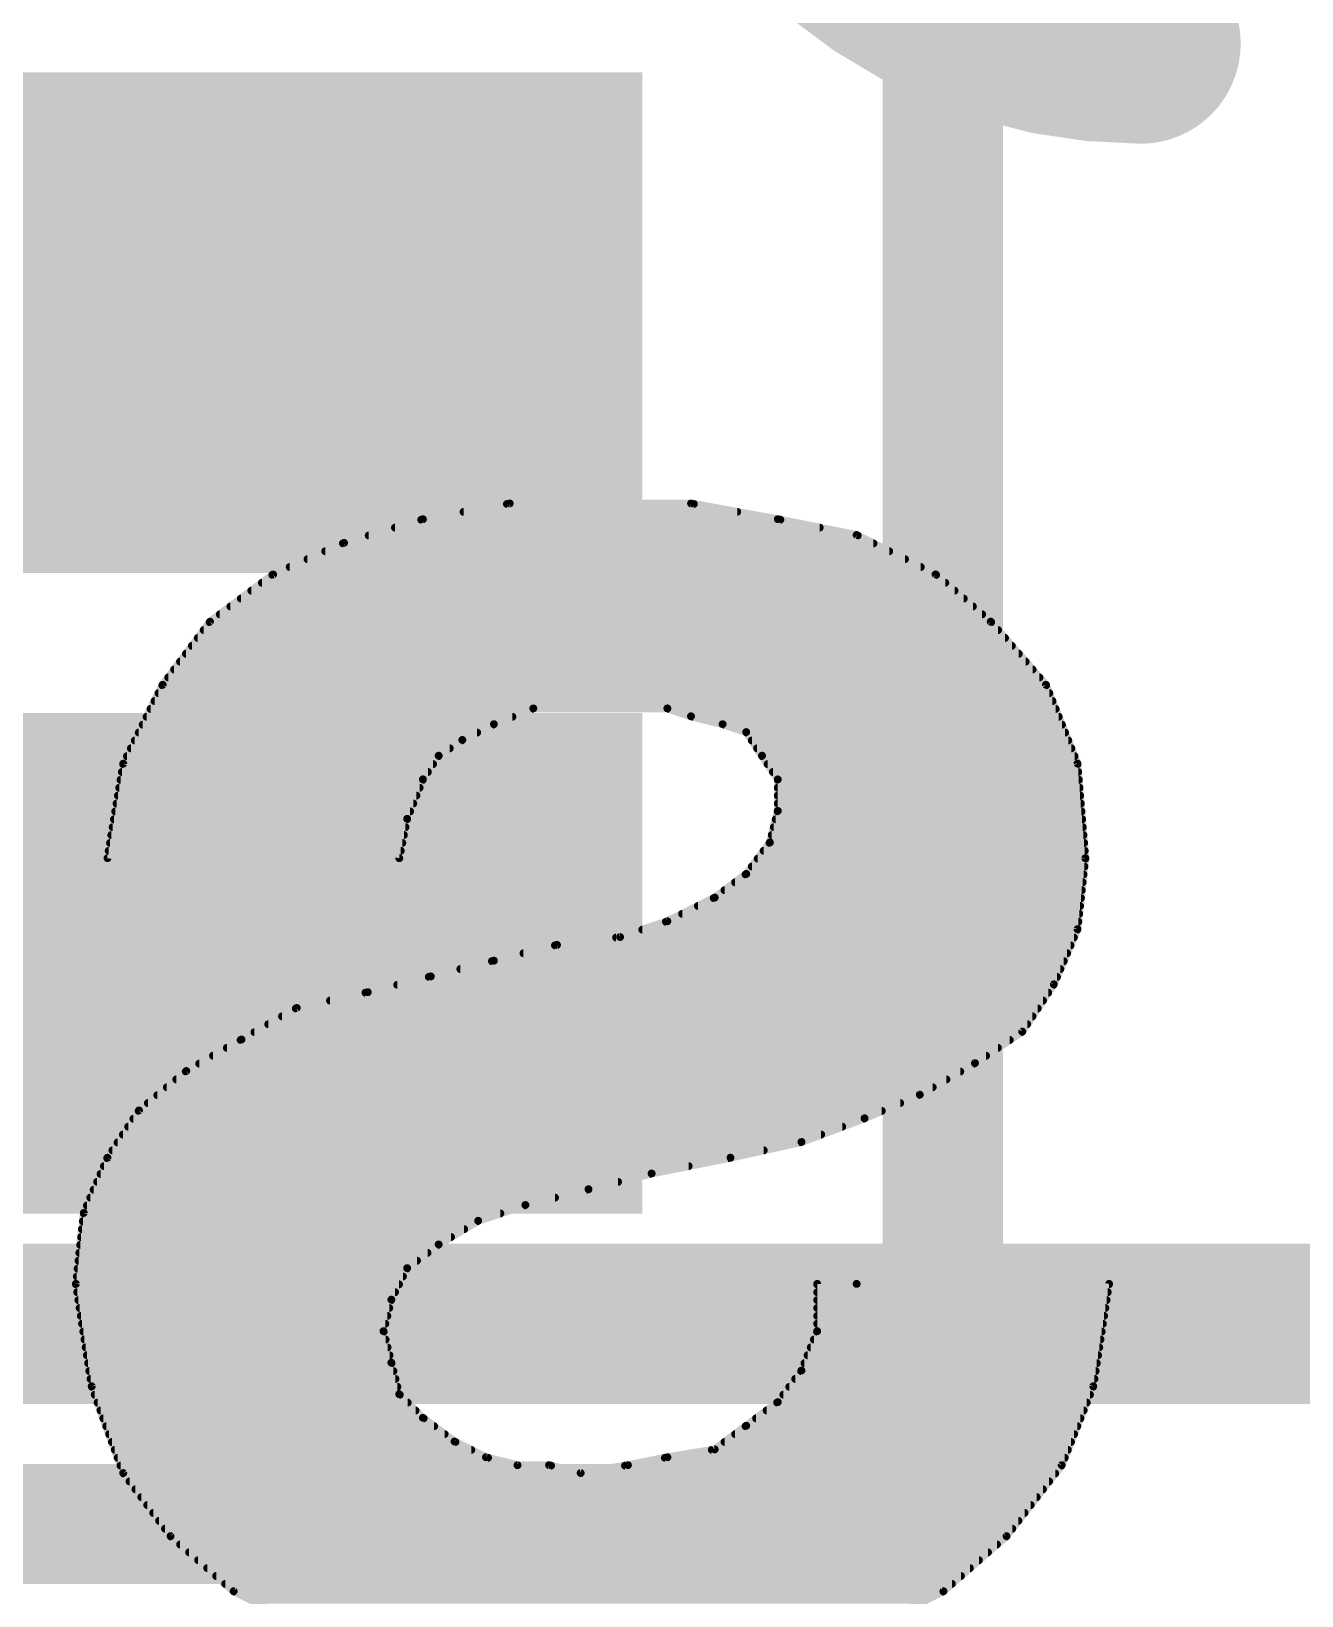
# Model space of a CAD drawing. Extents: x -0.1 to 23, y -0.1 to 23.
# Drawn here: x 17.482 to 19.092, y 9.815 to 11.8 of the extents above; entities that cross this region are included whole.
import ezdxf

# ---------------------------------------------------------------- set-up
doc = ezdxf.new("R2010")
doc.units = 0
for name, color, linetype in [('1', 12, 'CONTINUOUS'), ('16', 132, 'CONTINUOUS'), ('21', 253, 'CONTINUOUS'), ('22', 40, 'CONTINUOUS')]:
    doc.layers.add(name, color=color, linetype=linetype)

# ---------------------------------------------------------------- blocks, each defined once
blk = doc.blocks.new('RECT')
blk.add_solid([(-0.5, -0.5), (0.5, -0.5), (-0.5, 0.5), (0.5, 0.5)])

msp = doc.modelspace()

# ---------------------------------------------------------------- linework, layer by layer
at = {"layer": '1', "const_width": 0.2032}
msp.add_lwpolyline([(16.486, 11.43), (17.6212, 11.43)], dxfattribs=at)
at = {"layer": '1', "const_width": 0.1016}
msp.add_lwpolyline([(17.6212, 11.3792, 1), (17.6212, 11.4808)], format="xyb", dxfattribs=at)
at = {"layer": '16', "const_width": 0.2032}
msp.add_lwpolyline([(20.0819, 10.16), (17.018, 10.16)], dxfattribs=at)
at = {"layer": '21', "const_width": 0.1524}
for points in [[(18.6373, 12.7), (18.6373, 10.16)], [(18.3833, 9.906), (16.8592, 9.906)]]:
    msp.add_lwpolyline(points, dxfattribs=at)
at = {"layer": '21'}
for points, const_width in [([(18.3833, 9.906, 0.4142), (18.6373, 10.16)], 0.1524), ([(18.6754, 10.16, 1), (18.5992, 10.16)], 0.0762), ([(18.5992, 10.16, 1), (18.6754, 10.16)], 0.0762), ([(18.3833, 9.9441, 1), (18.3833, 9.8679)], 0.0762), ([(18.3833, 9.8679, 1), (18.3833, 9.9441)], 0.0762)]:
    msp.add_lwpolyline(points, format="xyb", dxfattribs=dict(at, const_width=const_width))
at = {"layer": '22'}
for points, const_width in [([(18.8881, 12.927, 1), (18.8881, 11.784)], 0.254), ([(18.8881, 11.7205, 1), (18.8881, 11.8475)], 0.127), ([(18.0297, 11.1925, 1), (18.0297, 11.1875)], 0.005), ([(18.0847, 11.2025, 1), (18.0847, 11.1975)], 0.005), ([(18.0881, 11.2031, 1), (18.0881, 11.1981)], 0.005), ([(18.0886, 11.1982, 1), (18.0877, 11.2031)], 0.005), ([(18.3186, 11.2031, 1), (18.3177, 11.1982)], 0.005), ([(18.3181, 11.1981, 1), (18.3181, 11.2031)], 0.005), ([(18.3216, 11.1975, 1), (18.3216, 11.2025)], 0.005), ([(18.3766, 11.1875, 1), (18.3766, 11.1925)], 0.005), ([(17.9427, 11.1725, 1), (17.9427, 11.1675)], 0.005), ([(17.976, 11.1825, 1), (17.976, 11.1775)], 0.005), ([(17.9777, 11.1831, 1), (17.9786, 11.1782)], 0.005), ([(17.9788, 11.1782, 1), (17.9774, 11.183)], 0.005), ([(18.4286, 11.1831, 1), (18.4276, 11.1782)], 0.005), ([(18.4277, 11.1782, 1), (18.4286, 11.1831)], 0.005), ([(18.4313, 11.1775, 1), (18.4313, 11.1825)], 0.005), ([(18.4812, 11.1675, 1), (18.4812, 11.1725)], 0.005), ([(17.8767, 11.1525, 1), (17.8767, 11.1475)], 0.005), ([(17.8774, 11.153, 1), (17.8788, 11.1482)], 0.005), ([(17.8791, 11.1483, 1), (17.8771, 11.1529)], 0.005), ([(17.9094, 11.1625, 1), (17.9094, 11.1575)], 0.005), ([(18.5292, 11.1629, 1), (18.527, 11.1584)], 0.005), ([(18.5276, 11.1582, 1), (18.5286, 11.1631)], 0.005), ([(18.5294, 11.1575, 1), (18.5294, 11.1625)], 0.005), ([(18.5494, 11.1475, 1), (18.5494, 11.1525)], 0.005), ([(17.8317, 11.1325, 1), (17.8317, 11.1275)], 0.005), ([(17.8542, 11.1425, 1), (17.8542, 11.1375)], 0.005), ([(18.5694, 11.1375, 1), (18.5694, 11.1425)], 0.005), ([(18.5894, 11.1275, 1), (18.5894, 11.1325)], 0.005), ([(17.7873, 11.1125, 1), (17.7873, 11.1075)], 0.005), ([(17.7871, 11.1129, 1), (17.7891, 11.1083)], 0.005), ([(17.7896, 11.1086, 1), (17.7866, 11.1126)], 0.005), ([(17.8092, 11.1225, 1), (17.8092, 11.1175)], 0.005), ([(18.6094, 11.1175, 1), (18.6094, 11.1225)], 0.005), ([(18.6298, 11.1125, 1), (18.6265, 11.1087)], 0.005), ([(18.627, 11.1084, 1), (18.6292, 11.1129)], 0.005), ([(18.6289, 11.1075, 1), (18.6289, 11.1125)], 0.005), ([(17.7606, 11.0925, 1), (17.7606, 11.0875)], 0.005), ([(17.774, 11.1025, 1), (17.774, 11.0975)], 0.005), ([(18.6405, 11.0975, 1), (18.6405, 11.1025)], 0.005), ([(18.6522, 11.0875, 1), (18.6522, 11.0925)], 0.005), ([(17.734, 11.0725, 1), (17.734, 11.0675)], 0.005), ([(17.7473, 11.0825, 1), (17.7473, 11.0775)], 0.005), ([(18.6639, 11.0775, 1), (18.6639, 11.0825)], 0.005), ([(18.6755, 11.0675, 1), (18.6755, 11.0725)], 0.005), ([(17.7077, 11.0525, 1), (17.7077, 11.0475)], 0.005), ([(17.7066, 11.0526, 1), (17.7096, 11.0486)], 0.005), ([(17.7101, 11.0491, 1), (17.7061, 11.0521)], 0.005), ([(17.7206, 11.0625, 1), (17.7206, 11.0575)], 0.005), ([(18.6872, 11.0575, 1), (18.6872, 11.0625)], 0.005), ([(18.7, 11.0523, 1), (18.6962, 11.049)], 0.005), ([(18.6965, 11.0487, 1), (18.6998, 11.0525)], 0.005), ([(18.6987, 11.0475, 1), (18.6987, 11.0525)], 0.005), ([(17.6927, 11.0325, 1), (17.6927, 11.0275)], 0.005), ([(17.7002, 11.0425, 1), (17.7002, 11.0375)], 0.005), ([(18.7074, 11.0375, 1), (18.7074, 11.0425)], 0.005), ([(18.7162, 11.0275, 1), (18.7162, 11.0325)], 0.005), ([(17.6777, 11.0125, 1), (17.6777, 11.0075)], 0.005), ([(17.6852, 11.0225, 1), (17.6852, 11.0175)], 0.005), ([(18.7249, 11.0175, 1), (18.7249, 11.0225)], 0.005), ([(18.7337, 11.0075, 1), (18.7337, 11.0125)], 0.005), ([(17.6627, 10.9925, 1), (17.6627, 10.9875)], 0.005), ([(17.6702, 11.0025, 1), (17.6702, 10.9975)], 0.005), ([(18.7424, 10.9975, 1), (18.7424, 11.0025)], 0.005), ([(18.7512, 10.9875, 1), (18.7512, 10.9925)], 0.005), ([(17.6504, 10.9695, 1), (17.6459, 10.9717)], 0.005), ([(17.6552, 10.9825, 1), (17.6552, 10.9775)], 0.005), ([(18.7599, 10.9775, 1), (18.7599, 10.9825)], 0.005), ([(18.7704, 10.9716, 1), (18.7658, 10.9697)], 0.005), ([(17.6428, 10.9625, 1), (17.6428, 10.9575)], 0.005), ([(17.6478, 10.9725, 1), (17.6478, 10.9675)], 0.005), ([(17.6461, 10.9721, 1), (17.6501, 10.9691)], 0.005), ([(18.7662, 10.969, 1), (18.77, 10.9723)], 0.005), ([(18.7684, 10.9675, 1), (18.7684, 10.9725)], 0.005), ([(18.7724, 10.9575, 1), (18.7724, 10.9625)], 0.005), ([(17.6328, 10.9425, 1), (17.6328, 10.9375)], 0.005), ([(17.6378, 10.9525, 1), (17.6378, 10.9475)], 0.005), ([(18.1181, 10.9431, 1), (18.1181, 10.9381)], 0.005), ([(18.1166, 10.9375, 1), (18.1166, 10.9425)], 0.005), ([(18.1191, 10.9383, 1), (18.1172, 10.9429)], 0.005), ([(18.2889, 10.943, 1), (18.2873, 10.9383)], 0.005), ([(18.29, 10.9425, 1), (18.29, 10.9375)], 0.005), ([(18.2881, 10.9381, 1), (18.2881, 10.9431)], 0.005), ([(18.3187, 10.9331, 1), (18.3175, 10.9282)], 0.005), ([(18.3173, 10.9283, 1), (18.3189, 10.933)], 0.005), ([(18.7764, 10.9475, 1), (18.7764, 10.9525)], 0.005), ([(18.7804, 10.9375, 1), (18.7804, 10.9425)], 0.005), ([(17.6228, 10.9225, 1), (17.6228, 10.9175)], 0.005), ([(17.6278, 10.9325, 1), (17.6278, 10.9275)], 0.005), ([(18.0672, 10.9229, 1), (18.0691, 10.9183)], 0.005), ([(18.0669, 10.9175, 1), (18.0669, 10.9225)], 0.005), ([(18.0692, 10.9184, 1), (18.067, 10.9229)], 0.005), ([(18.0916, 10.9275, 1), (18.0916, 10.9325)], 0.005), ([(18.3206, 10.9325, 1), (18.3206, 10.9275)], 0.005), ([(18.3589, 10.923, 1), (18.3573, 10.9183)], 0.005), ([(18.3575, 10.9182, 1), (18.3587, 10.9231)], 0.005), ([(18.36, 10.9225, 1), (18.36, 10.9175)], 0.005), ([(18.3902, 10.912, 1), (18.386, 10.9092)], 0.005), ([(18.7844, 10.9275, 1), (18.7844, 10.9325)], 0.005), ([(18.7884, 10.9175, 1), (18.7884, 10.9225)], 0.005), ([(17.6128, 10.9025, 1), (17.6128, 10.8975)], 0.005), ([(17.6178, 10.9125, 1), (17.6178, 10.9075)], 0.005), ([(18.027, 10.9029, 1), (18.0292, 10.8984)], 0.005), ([(18.0295, 10.8985, 1), (18.0267, 10.9027)], 0.005), ([(18.0272, 10.8975, 1), (18.0272, 10.9025)], 0.005), ([(18.0469, 10.9075, 1), (18.0469, 10.9125)], 0.005), ([(18.3885, 10.9125, 1), (18.3885, 10.9075)], 0.005), ([(18.3873, 10.9083, 1), (18.3889, 10.913)], 0.005), ([(18.3952, 10.9025, 1), (18.3952, 10.8975)], 0.005), ([(18.7924, 10.9075, 1), (18.7924, 10.9125)], 0.005), ([(18.7964, 10.8975, 1), (18.7964, 10.9025)], 0.005), ([(17.6028, 10.8825, 1), (17.6028, 10.8775)], 0.005), ([(17.6078, 10.8925, 1), (17.6078, 10.8875)], 0.005), ([(17.9967, 10.8827, 1), (17.9995, 10.8785)], 0.005), ([(18.0002, 10.8792, 1), (17.996, 10.882)], 0.005), ([(17.9977, 10.8775, 1), (17.9977, 10.8825)], 0.005), ([(18.0122, 10.8875, 1), (18.0122, 10.8925)], 0.005), ([(18.4019, 10.8925, 1), (18.4019, 10.8875)], 0.005), ([(18.4102, 10.882, 1), (18.406, 10.8792)], 0.005), ([(18.4085, 10.8825, 1), (18.4085, 10.8775)], 0.005), ([(18.406, 10.8792, 1), (18.4102, 10.882)], 0.005), ([(18.8004, 10.8875, 1), (18.8004, 10.8925)], 0.005), ([(18.8044, 10.8775, 1), (18.8044, 10.8825)], 0.005), ([(17.5964, 10.8625, 1), (17.5964, 10.8575)], 0.005), ([(17.598, 10.8725, 1), (17.598, 10.8675)], 0.005), ([(17.5959, 10.8717, 1), (17.6004, 10.8695)], 0.005), ([(17.6006, 10.8702, 1), (17.5957, 10.871)], 0.005), ([(17.9844, 10.8575, 1), (17.9844, 10.8625)], 0.005), ([(17.991, 10.8675, 1), (17.991, 10.8725)], 0.005), ([(18.4152, 10.8725, 1), (18.4152, 10.8675)], 0.005), ([(18.4219, 10.8625, 1), (18.4219, 10.8575)], 0.005), ([(18.8106, 10.8708, 1), (18.8056, 10.8704)], 0.005), ([(18.8058, 10.8697, 1), (18.8104, 10.8716)], 0.005), ([(18.8082, 10.8675, 1), (18.8082, 10.8725)], 0.005), ([(18.809, 10.8575, 1), (18.809, 10.8625)], 0.005), ([(17.593, 10.8425, 1), (17.593, 10.8375)], 0.005), ([(17.5947, 10.8525, 1), (17.5947, 10.8475)], 0.005), ([(17.9739, 10.8375, 1), (17.9739, 10.8425)], 0.005), ([(17.976, 10.852, 1), (17.9802, 10.8492)], 0.005), ([(17.9804, 10.8497, 1), (17.9758, 10.8516)], 0.005), ([(17.9779, 10.8475, 1), (17.9779, 10.8525)], 0.005), ([(18.4306, 10.8506, 1), (18.4256, 10.8506)], 0.005), ([(18.4281, 10.8525, 1), (18.4281, 10.8475)], 0.005), ([(18.4281, 10.8425, 1), (18.4281, 10.8375)], 0.005), ([(18.426, 10.8492, 1), (18.4302, 10.852)], 0.005), ([(18.8098, 10.8475, 1), (18.8098, 10.8525)], 0.005), ([(18.8107, 10.8375, 1), (18.8107, 10.8425)], 0.005), ([(17.5897, 10.8225, 1), (17.5897, 10.8175)], 0.005), ([(17.5914, 10.8325, 1), (17.5914, 10.8275)], 0.005), ([(17.9659, 10.8175, 1), (17.9659, 10.8225)], 0.005), ([(17.9699, 10.8275, 1), (17.9699, 10.8325)], 0.005), ([(18.4281, 10.8325, 1), (18.4281, 10.8275)], 0.005), ([(18.4281, 10.8225, 1), (18.4281, 10.8175)], 0.005), ([(18.8115, 10.8275, 1), (18.8115, 10.8325)], 0.005), ([(18.8123, 10.8175, 1), (18.8123, 10.8225)], 0.005), ([(17.5864, 10.8025, 1), (17.5864, 10.7975)], 0.005), ([(17.588, 10.8125, 1), (17.588, 10.8075)], 0.005), ([(17.9558, 10.8016, 1), (17.9604, 10.7997)], 0.005), ([(17.9606, 10.8001, 1), (17.9557, 10.8011)], 0.005), ([(17.958, 10.7975, 1), (17.958, 10.8025)], 0.005), ([(17.9619, 10.8075, 1), (17.9619, 10.8125)], 0.005), ([(18.4255, 10.8025, 1), (18.4255, 10.7975)], 0.005), ([(18.428, 10.8125, 1), (18.428, 10.8075)], 0.005), ([(18.4256, 10.8106, 1), (18.4306, 10.8106)], 0.005), ([(18.4306, 10.81, 1), (18.4257, 10.8112)], 0.005), ([(18.8132, 10.8075, 1), (18.8132, 10.8125)], 0.005), ([(18.814, 10.7975, 1), (18.814, 10.8025)], 0.005), ([(17.583, 10.7825, 1), (17.583, 10.7775)], 0.005), ([(17.5847, 10.7925, 1), (17.5847, 10.7875)], 0.005), ([(17.954, 10.7775, 1), (17.954, 10.7825)], 0.005), ([(17.956, 10.7875, 1), (17.956, 10.7925)], 0.005), ([(18.4205, 10.7825, 1), (18.4205, 10.7775)], 0.005), ([(18.423, 10.7925, 1), (18.423, 10.7875)], 0.005), ([(18.8148, 10.7875, 1), (18.8148, 10.7925)], 0.005), ([(18.8157, 10.7775, 1), (18.8157, 10.7825)], 0.005), ([(17.5797, 10.7625, 1), (17.5797, 10.7575)], 0.005), ([(17.5814, 10.7725, 1), (17.5814, 10.7675)], 0.005), ([(17.95, 10.7575, 1), (17.95, 10.7625)], 0.005), ([(17.952, 10.7675, 1), (17.952, 10.7725)], 0.005), ([(18.4102, 10.7625, 1), (18.4102, 10.7575)], 0.005), ([(18.4177, 10.7725, 1), (18.4177, 10.7675)], 0.005), ([(18.4157, 10.7712, 1), (18.4206, 10.77)], 0.005), ([(18.4201, 10.7691, 1), (18.4161, 10.7721)], 0.005), ([(18.8165, 10.7675, 1), (18.8165, 10.7725)], 0.005), ([(18.8173, 10.7575, 1), (18.8173, 10.7625)], 0.005), ([(17.5781, 10.7531, 1), (17.5781, 10.7481)], 0.005), ([(17.5757, 10.751, 1), (17.5806, 10.7502)], 0.005), ([(17.9457, 10.7511, 1), (17.9506, 10.7501)], 0.005), ([(17.9481, 10.7481, 1), (17.9481, 10.7531)], 0.005), ([(18.3952, 10.7425, 1), (18.3952, 10.7375)], 0.005), ([(18.4027, 10.7525, 1), (18.4027, 10.7475)], 0.005), ([(18.8206, 10.7503, 1), (18.8156, 10.7509)], 0.005), ([(18.8156, 10.7504, 1), (18.8206, 10.7508)], 0.005), ([(18.8169, 10.7375, 1), (18.8169, 10.7425)], 0.005), ([(18.8181, 10.7475, 1), (18.8181, 10.7525)], 0.005), ([(18.374, 10.7225, 1), (18.374, 10.7175)], 0.005), ([(18.3873, 10.7325, 1), (18.3873, 10.7275)], 0.005), ([(18.3861, 10.7321, 1), (18.3901, 10.7291)], 0.005), ([(18.3896, 10.7286, 1), (18.3866, 10.7326)], 0.005), ([(18.8147, 10.7175, 1), (18.8147, 10.7225)], 0.005), ([(18.8158, 10.7275, 1), (18.8158, 10.7325)], 0.005), ([(18.3469, 10.7025, 1), (18.3469, 10.6975)], 0.005), ([(18.3466, 10.7026, 1), (18.3496, 10.6986)], 0.005), ([(18.3492, 10.6984, 1), (18.347, 10.7029)], 0.005), ([(18.3606, 10.7125, 1), (18.3606, 10.7075)], 0.005), ([(18.8125, 10.6975, 1), (18.8125, 10.7025)], 0.005), ([(18.8136, 10.7075, 1), (18.8136, 10.7125)], 0.005), ([(18.3069, 10.6825, 1), (18.3069, 10.6775)], 0.005), ([(18.3269, 10.6925, 1), (18.3269, 10.6875)], 0.005), ([(18.8103, 10.6775, 1), (18.8103, 10.6825)], 0.005), ([(18.8114, 10.6875, 1), (18.8114, 10.6925)], 0.005), ([(18.2563, 10.6625, 1), (18.2563, 10.6575)], 0.005), ([(18.2863, 10.6725, 1), (18.2863, 10.6675)], 0.005), ([(18.287, 10.6729, 1), (18.2892, 10.6684)], 0.005), ([(18.2889, 10.6683, 1), (18.2873, 10.673)], 0.005), ([(18.8056, 10.6609, 1), (18.8106, 10.6603)], 0.005), ([(18.8104, 10.6596, 1), (18.8058, 10.6616)], 0.005), ([(18.8079, 10.6575, 1), (18.8079, 10.6625)], 0.005), ([(18.8092, 10.6675, 1), (18.8092, 10.6725)], 0.005), ([(18.1456, 10.6425, 1), (18.1456, 10.6375)], 0.005), ([(18.1478, 10.6431, 1), (18.1484, 10.6381)], 0.005), ([(18.1487, 10.6382, 1), (18.1475, 10.6431)], 0.005), ([(18.2231, 10.6525, 1), (18.2231, 10.6475)], 0.005), ([(18.2273, 10.653, 1), (18.2289, 10.6483)], 0.005), ([(18.2284, 10.6481, 1), (18.2278, 10.6531)], 0.005), ([(18.7993, 10.6375, 1), (18.7993, 10.6425)], 0.005), ([(18.8036, 10.6475, 1), (18.8036, 10.6525)], 0.005), ([(18.0656, 10.6225, 1), (18.0656, 10.6175)], 0.005), ([(18.0675, 10.6231, 1), (18.0687, 10.6182)], 0.005), ([(18.0687, 10.6182, 1), (18.0675, 10.6231)], 0.005), ([(18.1056, 10.6325, 1), (18.1056, 10.6275)], 0.005), ([(18.7907, 10.6175, 1), (18.7907, 10.6225)], 0.005), ([(18.795, 10.6275, 1), (18.795, 10.6325)], 0.005), ([(17.9856, 10.6025, 1), (17.9856, 10.5975)], 0.005), ([(17.9875, 10.6031, 1), (17.9887, 10.5982)], 0.005), ([(17.9887, 10.5982, 1), (17.9875, 10.6031)], 0.005), ([(18.0256, 10.6125, 1), (18.0256, 10.6075)], 0.005), ([(18.7821, 10.5975, 1), (18.7821, 10.6025)], 0.005), ([(18.7864, 10.6075, 1), (18.7864, 10.6125)], 0.005), ([(17.9053, 10.5825, 1), (17.9053, 10.5775)], 0.005), ([(17.9075, 10.5831, 1), (17.9087, 10.5782)], 0.005), ([(17.9087, 10.5782, 1), (17.9076, 10.5831)], 0.005), ([(17.9456, 10.5925, 1), (17.9456, 10.5875)], 0.005), ([(18.771, 10.5775, 1), (18.771, 10.5825)], 0.005), ([(18.7758, 10.5916, 1), (18.7804, 10.5896)], 0.005), ([(18.7802, 10.5892, 1), (18.776, 10.592)], 0.005), ([(18.7777, 10.5875, 1), (18.7777, 10.5925)], 0.005), ([(17.817, 10.5625, 1), (17.817, 10.5575)], 0.005), ([(17.8176, 10.5631, 1), (17.8187, 10.5582)], 0.005), ([(17.8194, 10.5585, 1), (17.8169, 10.5628)], 0.005), ([(17.8603, 10.5725, 1), (17.8603, 10.5675)], 0.005), ([(18.7577, 10.5575, 1), (18.7577, 10.5625)], 0.005), ([(18.7644, 10.5675, 1), (18.7644, 10.5725)], 0.005), ([(17.782, 10.5425, 1), (17.782, 10.5375)], 0.005), ([(17.7995, 10.5525, 1), (17.7995, 10.5475)], 0.005), ([(18.7444, 10.5375, 1), (18.7444, 10.5425)], 0.005), ([(18.751, 10.5475, 1), (18.751, 10.5525)], 0.005), ([(17.747, 10.5225, 1), (17.747, 10.5175)], 0.005), ([(17.7469, 10.5228, 1), (17.7494, 10.5185)], 0.005), ([(17.7494, 10.5185, 1), (17.7469, 10.5228)], 0.005), ([(17.7645, 10.5325, 1), (17.7645, 10.5275)], 0.005), ([(18.7222, 10.5175, 1), (18.7222, 10.5225)], 0.005), ([(18.736, 10.532, 1), (18.7402, 10.5292)], 0.005), ([(18.7395, 10.5285, 1), (18.7367, 10.5327)], 0.005), ([(18.7372, 10.5275, 1), (18.7372, 10.5325)], 0.005), ([(17.712, 10.5025, 1), (17.712, 10.4975)], 0.005), ([(17.7295, 10.5125, 1), (17.7295, 10.5075)], 0.005), ([(18.6922, 10.4975, 1), (18.6922, 10.5025)], 0.005), ([(18.7072, 10.5075, 1), (18.7072, 10.5125)], 0.005), ([(17.6774, 10.4825, 1), (17.6774, 10.4775)], 0.005), ([(17.6769, 10.4828, 1), (17.6794, 10.4785)], 0.005), ([(17.6797, 10.4787, 1), (17.6765, 10.4825)], 0.005), ([(17.6945, 10.4925, 1), (17.6945, 10.4875)], 0.005), ([(18.6595, 10.4775, 1), (18.6595, 10.4825)], 0.005), ([(18.6767, 10.4927, 1), (18.6795, 10.4885)], 0.005), ([(18.6794, 10.4885, 1), (18.6769, 10.4928)], 0.005), ([(18.677, 10.4875, 1), (18.677, 10.4925)], 0.005), ([(17.6534, 10.4625, 1), (17.6534, 10.4575)], 0.005), ([(17.6654, 10.4725, 1), (17.6654, 10.4675)], 0.005), ([(18.6245, 10.4575, 1), (18.6245, 10.4625)], 0.005), ([(18.642, 10.4675, 1), (18.642, 10.4725)], 0.005), ([(17.6294, 10.4425, 1), (17.6294, 10.4375)], 0.005), ([(17.6414, 10.4525, 1), (17.6414, 10.4475)], 0.005), ([(18.5833, 10.4375, 1), (18.5833, 10.4425)], 0.005), ([(18.6069, 10.4528, 1), (18.6094, 10.4485)], 0.005), ([(18.6067, 10.4475, 1), (18.6067, 10.4525)], 0.005), ([(18.6091, 10.4483, 1), (18.6071, 10.4529)], 0.005), ([(17.611, 10.4225, 1), (17.611, 10.4175)], 0.005), ([(17.6177, 10.4325, 1), (17.6177, 10.4275)], 0.005), ([(17.6165, 10.4325, 1), (17.6197, 10.4287)], 0.005), ([(17.6202, 10.4292, 1), (17.616, 10.432)], 0.005), ([(18.5371, 10.4229, 1), (18.5391, 10.4183)], 0.005), ([(18.5365, 10.4175, 1), (18.5365, 10.4225)], 0.005), ([(18.539, 10.4183, 1), (18.5372, 10.423)], 0.005), ([(18.56, 10.4275, 1), (18.56, 10.4325)], 0.005), ([(17.5977, 10.4025, 1), (17.5977, 10.3975)], 0.005), ([(17.6044, 10.4125, 1), (17.6044, 10.4075)], 0.005), ([(18.4831, 10.3975, 1), (18.4831, 10.4025)], 0.005), ([(18.5098, 10.4075, 1), (18.5098, 10.4125)], 0.005), ([(17.5844, 10.3825, 1), (17.5844, 10.3775)], 0.005), ([(17.591, 10.3925, 1), (17.591, 10.3875)], 0.005), ([(18.4103, 10.3775, 1), (18.4103, 10.3825)], 0.005), ([(18.4553, 10.3875, 1), (18.4553, 10.3925)], 0.005), ([(18.4572, 10.393, 1), (18.459, 10.3883)], 0.005), ([(18.4587, 10.3882, 1), (18.4576, 10.3931)], 0.005), ([(17.5736, 10.3625, 1), (17.5736, 10.3575)], 0.005), ([(17.5779, 10.3725, 1), (17.5779, 10.3675)], 0.005), ([(17.576, 10.372, 1), (17.5802, 10.3692)], 0.005), ([(17.5804, 10.3696, 1), (17.5758, 10.3716)], 0.005), ([(18.315, 10.3575, 1), (18.315, 10.3625)], 0.005), ([(18.365, 10.3675, 1), (18.365, 10.3725)], 0.005), ([(18.3676, 10.3731, 1), (18.3687, 10.3682)], 0.005), ([(18.3686, 10.3682, 1), (18.3676, 10.3731)], 0.005), ([(17.565, 10.3425, 1), (17.565, 10.3375)], 0.005), ([(17.5693, 10.3525, 1), (17.5693, 10.3475)], 0.005), ([(18.2256, 10.3375, 1), (18.2256, 10.3425)], 0.005), ([(18.2676, 10.3531, 1), (18.2686, 10.3482)], 0.005), ([(18.2656, 10.3475, 1), (18.2656, 10.3525)], 0.005), ([(18.2687, 10.3482, 1), (18.2675, 10.3531)], 0.005), ([(17.5564, 10.3225, 1), (17.5564, 10.3175)], 0.005), ([(17.5607, 10.3325, 1), (17.5607, 10.3275)], 0.005), ([(18.1456, 10.3175, 1), (18.1456, 10.3225)], 0.005), ([(18.1875, 10.3331, 1), (18.1887, 10.3282)], 0.005), ([(18.1856, 10.3275, 1), (18.1856, 10.3325)], 0.005), ([(18.1887, 10.3282, 1), (18.1875, 10.3331)], 0.005), ([(17.5506, 10.3003, 1), (17.5456, 10.3009)], 0.005), ([(17.5481, 10.3025, 1), (17.5481, 10.2975)], 0.005), ([(17.5458, 10.3016, 1), (17.5504, 10.2996)], 0.005), ([(17.5521, 10.3125, 1), (17.5521, 10.3075)], 0.005), ([(18.0763, 10.2975, 1), (18.0763, 10.3025)], 0.005), ([(18.1075, 10.3131, 1), (18.1087, 10.3082)], 0.005), ([(18.1062, 10.3075, 1), (18.1062, 10.3125)], 0.005), ([(18.1089, 10.3083, 1), (18.1073, 10.313)], 0.005), ([(17.5458, 10.2825, 1), (17.5458, 10.2775)], 0.005), ([(17.5469, 10.2925, 1), (17.5469, 10.2875)], 0.005), ([(18.0304, 10.2775, 1), (18.0304, 10.2825)], 0.005), ([(18.0473, 10.293, 1), (18.0489, 10.2883)], 0.005), ([(18.0494, 10.2885, 1), (18.0468, 10.2928)], 0.005), ([(18.0471, 10.2875, 1), (18.0471, 10.2925)], 0.005), ([(17.5436, 10.2625, 1), (17.5436, 10.2575)], 0.005), ([(17.5447, 10.2725, 1), (17.5447, 10.2675)], 0.005), ([(17.9968, 10.2628, 1), (17.9994, 10.2585)], 0.005), ([(17.9996, 10.2586, 1), (17.9966, 10.2626)], 0.005), ([(17.9973, 10.2575, 1), (17.9973, 10.2625)], 0.005), ([(18.0138, 10.2675, 1), (18.0138, 10.2725)], 0.005), ([(17.5414, 10.2425, 1), (17.5414, 10.2375)], 0.005), ([(17.5425, 10.2525, 1), (17.5425, 10.2475)], 0.005), ([(17.9706, 10.2375, 1), (17.9706, 10.2425)], 0.005), ([(17.984, 10.2475, 1), (17.984, 10.2525)], 0.005), ([(17.5392, 10.2225, 1), (17.5392, 10.2175)], 0.005), ([(17.5403, 10.2325, 1), (17.5403, 10.2275)], 0.005), ([(17.9528, 10.2175, 1), (17.9528, 10.2225)], 0.005), ([(17.9566, 10.2326, 1), (17.9596, 10.2286)], 0.005), ([(17.9604, 10.2295, 1), (17.9559, 10.2317)], 0.005), ([(17.9578, 10.2275, 1), (17.9578, 10.2325)], 0.005), ([(17.5356, 10.2109, 1), (17.5406, 10.2103)], 0.005), ([(17.5406, 10.211, 1), (17.5357, 10.2102)], 0.005), ([(17.5382, 10.2125, 1), (17.5382, 10.2075)], 0.005), ([(17.5398, 10.2025, 1), (17.5398, 10.1975)], 0.005), ([(17.9428, 10.1975, 1), (17.9428, 10.2025)], 0.005), ([(17.9478, 10.2075, 1), (17.9478, 10.2125)], 0.005), ([(18.4806, 10.2106, 1), (18.4756, 10.2106)], 0.005), ([(18.4781, 10.2131, 1), (18.4781, 10.2081)], 0.005), ([(18.4781, 10.2125, 1), (18.4781, 10.2075)], 0.005), ([(18.4781, 10.2025, 1), (18.4781, 10.1975)], 0.005), ([(18.5281, 10.2131, 1), (18.5281, 10.2081)], 0.005), ([(18.5281, 10.2081, 1), (18.5281, 10.2131)], 0.005), ([(18.8506, 10.2102, 1), (18.8457, 10.211)], 0.005), ([(18.8465, 10.1975, 1), (18.8465, 10.2025)], 0.005), ([(18.848, 10.2075, 1), (18.848, 10.2125)], 0.005), ([(18.8481, 10.2081, 1), (18.8481, 10.2131)], 0.005), ([(17.5413, 10.1925, 1), (17.5413, 10.1875)], 0.005), ([(17.5428, 10.1825, 1), (17.5428, 10.1775)], 0.005), ([(17.9355, 10.1775, 1), (17.9355, 10.1825)], 0.005), ([(17.9359, 10.1917, 1), (17.9404, 10.1895)], 0.005), ([(17.9406, 10.19, 1), (17.9357, 10.1912)], 0.005), ([(17.938, 10.1875, 1), (17.938, 10.1925)], 0.005), ([(18.4781, 10.1925, 1), (18.4781, 10.1875)], 0.005), ([(18.4781, 10.1825, 1), (18.4781, 10.1775)], 0.005), ([(18.8434, 10.1775, 1), (18.8434, 10.1825)], 0.005), ([(18.845, 10.1875, 1), (18.845, 10.1925)], 0.005), ([(17.5444, 10.1725, 1), (17.5444, 10.1675)], 0.005), ([(17.5459, 10.1625, 1), (17.5459, 10.1575)], 0.005), ([(17.9305, 10.1575, 1), (17.9305, 10.1625)], 0.005), ([(17.933, 10.1675, 1), (17.933, 10.1725)], 0.005), ([(18.4781, 10.1725, 1), (18.4781, 10.1675)], 0.005), ([(18.4781, 10.1625, 1), (18.4781, 10.1575)], 0.005), ([(18.8403, 10.1575, 1), (18.8403, 10.1625)], 0.005), ([(18.8419, 10.1675, 1), (18.8419, 10.1725)], 0.005), ([(17.5475, 10.1525, 1), (17.5475, 10.1475)], 0.005), ([(17.549, 10.1425, 1), (17.549, 10.1375)], 0.005), ([(17.9306, 10.1512, 1), (17.9257, 10.15)], 0.005), ([(17.9257, 10.1512, 1), (17.9306, 10.15)], 0.005), ([(17.9283, 10.1475, 1), (17.9283, 10.1525)], 0.005), ([(17.9308, 10.1375, 1), (17.9308, 10.1425)], 0.005), ([(18.4739, 10.1425, 1), (18.4739, 10.1375)], 0.005), ([(18.4779, 10.1525, 1), (18.4779, 10.1475)], 0.005), ([(18.4756, 10.1506, 1), (18.4806, 10.1506)], 0.005), ([(18.4804, 10.1497, 1), (18.4758, 10.1516)], 0.005), ([(18.8373, 10.1375, 1), (18.8373, 10.1425)], 0.005), ([(18.8388, 10.1475, 1), (18.8388, 10.1525)], 0.005), ([(17.5505, 10.1325, 1), (17.5505, 10.1275)], 0.005), ([(17.5521, 10.1225, 1), (17.5521, 10.1175)], 0.005), ([(17.9333, 10.1275, 1), (17.9333, 10.1325)], 0.005), ([(17.9358, 10.1175, 1), (17.9358, 10.1225)], 0.005), ([(18.4659, 10.1225, 1), (18.4659, 10.1175)], 0.005), ([(18.4699, 10.1325, 1), (18.4699, 10.1275)], 0.005), ([(18.8342, 10.1175, 1), (18.8342, 10.1225)], 0.005), ([(18.8357, 10.1275, 1), (18.8357, 10.1325)], 0.005), ([(17.5536, 10.1125, 1), (17.5536, 10.1075)], 0.005), ([(17.5551, 10.1025, 1), (17.5551, 10.0975)], 0.005), ([(17.9406, 10.1112, 1), (17.9357, 10.11)], 0.005), ([(17.9357, 10.11, 1), (17.9406, 10.1112)], 0.005), ([(17.9383, 10.1075, 1), (17.9383, 10.1125)], 0.005), ([(17.9408, 10.0975, 1), (17.9408, 10.1025)], 0.005), ([(18.4577, 10.1025, 1), (18.4577, 10.0975)], 0.005), ([(18.4558, 10.1016, 1), (18.4604, 10.0997)], 0.005), ([(18.4601, 10.0991, 1), (18.4561, 10.1021)], 0.005), ([(18.4619, 10.1125, 1), (18.4619, 10.1075)], 0.005), ([(18.8311, 10.0975, 1), (18.8311, 10.1025)], 0.005), ([(18.8326, 10.1075, 1), (18.8326, 10.1125)], 0.005), ([(17.5567, 10.0925, 1), (17.5567, 10.0875)], 0.005), ([(17.5605, 10.0815, 1), (17.5558, 10.0798)], 0.005), ([(17.5557, 10.0802, 1), (17.5606, 10.081)], 0.005), ([(17.5584, 10.0825, 1), (17.5584, 10.0775)], 0.005), ([(17.9433, 10.0875, 1), (17.9433, 10.0925)], 0.005), ([(17.9458, 10.0775, 1), (17.9458, 10.0825)], 0.005), ([(18.4427, 10.0825, 1), (18.4427, 10.0775)], 0.005), ([(18.4502, 10.0925, 1), (18.4502, 10.0875)], 0.005), ([(18.8257, 10.081, 1), (18.8306, 10.0802)], 0.005), ([(18.8304, 10.0797, 1), (18.8258, 10.0816)], 0.005), ([(18.8279, 10.0775, 1), (18.8279, 10.0825)], 0.005), ([(18.8296, 10.0875, 1), (18.8296, 10.0925)], 0.005), ([(17.562, 10.0725, 1), (17.562, 10.0675)], 0.005), ([(17.5656, 10.0625, 1), (17.5656, 10.0575)], 0.005), ([(17.9499, 10.0724, 1), (17.9464, 10.0689)], 0.005), ([(17.9457, 10.07, 1), (17.9506, 10.0712)], 0.005), ([(17.9488, 10.0675, 1), (17.9488, 10.0725)], 0.005), ([(17.9588, 10.0575, 1), (17.9588, 10.0625)], 0.005), ([(18.4273, 10.0625, 1), (18.4273, 10.0575)], 0.005), ([(18.4261, 10.0621, 1), (18.4301, 10.0591)], 0.005), ([(18.4296, 10.0586, 1), (18.4266, 10.0626)], 0.005), ([(18.4352, 10.0725, 1), (18.4352, 10.0675)], 0.005), ([(18.8199, 10.0575, 1), (18.8199, 10.0625)], 0.005), ([(18.8239, 10.0675, 1), (18.8239, 10.0725)], 0.005), ([(17.5693, 10.0525, 1), (17.5693, 10.0475)], 0.005), ([(17.5729, 10.0425, 1), (17.5729, 10.0375)], 0.005), ([(17.9688, 10.0475, 1), (17.9688, 10.0525)], 0.005), ([(17.9796, 10.0426, 1), (17.9766, 10.0386)], 0.005), ([(17.9764, 10.0389, 1), (17.9799, 10.0424)], 0.005), ([(17.979, 10.0375, 1), (17.979, 10.0425)], 0.005), ([(18.4006, 10.0425, 1), (18.4006, 10.0375)], 0.005), ([(18.414, 10.0525, 1), (18.414, 10.0475)], 0.005), ([(18.8119, 10.0375, 1), (18.8119, 10.0425)], 0.005), ([(18.8159, 10.0475, 1), (18.8159, 10.0525)], 0.005), ([(17.5765, 10.0325, 1), (17.5765, 10.0275)], 0.005), ([(17.5802, 10.0225, 1), (17.5802, 10.0175)], 0.005), ([(17.9923, 10.0275, 1), (17.9923, 10.0325)], 0.005), ([(18.0056, 10.0175, 1), (18.0056, 10.0225)], 0.005), ([(18.374, 10.0225, 1), (18.374, 10.0175)], 0.005), ([(18.3873, 10.0325, 1), (18.3873, 10.0275)], 0.005), ([(18.3866, 10.0326, 1), (18.3896, 10.0286)], 0.005), ([(18.3896, 10.0286, 1), (18.3866, 10.0326)], 0.005), ([(18.8039, 10.0175, 1), (18.8039, 10.0225)], 0.005), ([(18.8079, 10.0275, 1), (18.8079, 10.0325)], 0.005), ([(17.5838, 10.0125, 1), (17.5838, 10.0075)], 0.005), ([(17.5874, 10.0025, 1), (17.5874, 9.9975)], 0.005), ([(18.0192, 10.0129, 1), (18.017, 10.0084)], 0.005), ([(18.0166, 10.0086, 1), (18.0196, 10.0126)], 0.005), ([(18.0194, 10.0075, 1), (18.0194, 10.0125)], 0.005), ([(18.0394, 9.9975, 1), (18.0394, 10.0025)], 0.005), ([(18.3444, 10.0025, 1), (18.3444, 9.9975)], 0.005), ([(18.3466, 10.0026, 1), (18.3496, 9.9986)], 0.005), ([(18.3485, 9.9982, 1), (18.3477, 10.0031)], 0.005), ([(18.3606, 10.0125, 1), (18.3606, 10.0075)], 0.005), ([(18.7959, 9.9975, 1), (18.7959, 10.0025)], 0.005), ([(18.7999, 10.0075, 1), (18.7999, 10.0125)], 0.005), ([(17.5911, 9.9925, 1), (17.5911, 9.9875)], 0.005), ([(17.5947, 9.9825, 1), (17.5947, 9.9775)], 0.005), ([(18.0587, 9.9931, 1), (18.0575, 9.9882)], 0.005), ([(18.057, 9.9884, 1), (18.0592, 9.9929)], 0.005), ([(18.0606, 9.9875, 1), (18.0606, 9.9925)], 0.005), ([(18.0981, 9.9831, 1), (18.0981, 9.9781)], 0.005), ([(18.0975, 9.9782, 1), (18.0987, 9.9831)], 0.005), ([(18.1387, 9.9831, 1), (18.1375, 9.9782)], 0.005), ([(18.1381, 9.9781, 1), (18.1381, 9.9831)], 0.005), ([(18.1406, 9.9775, 1), (18.1406, 9.9825)], 0.005), ([(18.2344, 9.9825, 1), (18.2344, 9.9775)], 0.005), ([(18.2376, 9.9831, 1), (18.2386, 9.9782)], 0.005), ([(18.2385, 9.9782, 1), (18.2377, 9.9831)], 0.005), ([(18.285, 9.9925, 1), (18.285, 9.9875)], 0.005), ([(18.2877, 9.9931, 1), (18.2885, 9.9882)], 0.005), ([(18.2886, 9.9882, 1), (18.2876, 9.9931)], 0.005), ([(18.7858, 9.9816, 1), (18.7904, 9.9797)], 0.005), ([(18.7901, 9.9791, 1), (18.7862, 9.9822)], 0.005), ([(18.7876, 9.9775, 1), (18.7876, 9.9825)], 0.005), ([(18.7919, 9.9875, 1), (18.7919, 9.9925)], 0.005), ([(17.6001, 9.9721, 1), (17.5961, 9.9691)], 0.005), ([(17.5958, 9.9698, 1), (17.6005, 9.9715)], 0.005), ([(17.5986, 9.9725, 1), (17.5986, 9.9675)], 0.005), ([(17.6061, 9.9625, 1), (17.6061, 9.9575)], 0.005), ([(18.1777, 9.9731, 1), (18.1785, 9.9682)], 0.005), ([(18.1775, 9.9682, 1), (18.1787, 9.9731)], 0.005), ([(18.7721, 9.9575, 1), (18.7721, 9.9625)], 0.005), ([(18.7799, 9.9675, 1), (18.7799, 9.9725)], 0.005), ([(17.6136, 9.9525, 1), (17.6136, 9.9475)], 0.005), ([(17.6211, 9.9425, 1), (17.6211, 9.9375)], 0.005), ([(18.7565, 9.9375, 1), (18.7565, 9.9425)], 0.005), ([(18.7643, 9.9475, 1), (18.7643, 9.9525)], 0.005), ([(17.6286, 9.9325, 1), (17.6286, 9.9275)], 0.005), ([(17.6361, 9.9225, 1), (17.6361, 9.9175)], 0.005), ([(18.741, 9.9175, 1), (18.741, 9.9225)], 0.005), ([(18.7488, 9.9275, 1), (18.7488, 9.9325)], 0.005), ([(17.6436, 9.9125, 1), (17.6436, 9.9075)], 0.005), ([(17.6511, 9.9025, 1), (17.6511, 9.8975)], 0.005), ([(18.7254, 9.8975, 1), (18.7254, 9.9025)], 0.005), ([(18.7332, 9.9075, 1), (18.7332, 9.9125)], 0.005), ([(17.6598, 9.8925, 1), (17.6565, 9.8887)], 0.005), ([(17.6561, 9.8891, 1), (17.6601, 9.8921)], 0.005), ([(17.6588, 9.8925, 1), (17.6588, 9.8875)], 0.005), ([(17.6703, 9.8825, 1), (17.6703, 9.8775)], 0.005), ([(18.706, 9.8775, 1), (18.706, 9.8825)], 0.005), ([(18.7162, 9.8922, 1), (18.7201, 9.8891)], 0.005), ([(18.7198, 9.8887, 1), (18.7165, 9.8925)], 0.005), ([(18.7174, 9.8875, 1), (18.7174, 9.8925)], 0.005), ([(17.6817, 9.8725, 1), (17.6817, 9.8675)], 0.005), ([(17.6931, 9.8625, 1), (17.6931, 9.8575)], 0.005), ([(18.6831, 9.8575, 1), (18.6831, 9.8625)], 0.005), ([(18.6946, 9.8675, 1), (18.6946, 9.8725)], 0.005), ([(17.7046, 9.8525, 1), (17.7046, 9.8475)], 0.005), ([(17.716, 9.8425, 1), (17.716, 9.8375)], 0.005), ([(18.6603, 9.8375, 1), (18.6603, 9.8425)], 0.005), ([(18.6717, 9.8475, 1), (18.6717, 9.8525)], 0.005), ([(17.7274, 9.8325, 1), (17.7274, 9.8275)], 0.005), ([(17.7392, 9.8229, 1), (17.737, 9.8184)], 0.005), ([(17.7365, 9.8187, 1), (17.7398, 9.8225)], 0.005), ([(17.7394, 9.8225, 1), (17.7394, 9.8175)], 0.005), ([(18.6365, 9.8225, 1), (18.6398, 9.8187)], 0.005), ([(18.6369, 9.8175, 1), (18.6369, 9.8225)], 0.005), ([(18.6392, 9.8184, 1), (18.637, 9.8229)], 0.005), ([(18.6488, 9.8275, 1), (18.6488, 9.8325)], 0.005)]:
    msp.add_lwpolyline(points, format="xyb", dxfattribs=dict(at, const_width=const_width))
at = {"layer": '22', "const_width": 0.01}
for points in [[(18.0881, 11.2006), (17.9781, 11.1806)], [(18.0297, 11.19), (18.3766, 11.19)], [(18.0847, 11.2), (18.3216, 11.2)], [(18.3181, 11.2006), (18.0881, 11.2006)], [(18.4281, 11.1806), (18.3181, 11.2006)], [(17.9781, 11.1806), (17.8781, 11.1506)], [(17.9427, 11.17), (18.4812, 11.17)], [(17.976, 11.18), (18.4313, 11.18)], [(18.5281, 11.1606), (18.4281, 11.1806)], [(17.8781, 11.1506), (17.7881, 11.1106)], [(17.8767, 11.15), (18.5494, 11.15)], [(17.9094, 11.16), (18.5294, 11.16)], [(18.6281, 11.1106), (18.5281, 11.1606)], [(17.8317, 11.13), (18.5894, 11.13)], [(17.8542, 11.14), (18.5694, 11.14)], [(17.7881, 11.1106), (17.7081, 11.0506)], [(17.7873, 11.11), (18.6289, 11.11)], [(17.8092, 11.12), (18.6094, 11.12)], [(18.6981, 11.0506), (18.6281, 11.1106)], [(17.7606, 11.09), (18.6522, 11.09)], [(17.774, 11.1), (18.6405, 11.1)], [(17.734, 11.07), (18.6755, 11.07)], [(17.7473, 11.08), (18.6639, 11.08)], [(17.7081, 11.0506), (17.6481, 10.9706)], [(17.7077, 11.05), (18.6987, 11.05)], [(17.7206, 11.06), (18.6872, 11.06)], [(18.7681, 10.9706), (18.6981, 11.0506)], [(17.6927, 11.03), (18.7162, 11.03)], [(17.7002, 11.04), (18.7074, 11.04)], [(17.6777, 11.01), (18.7337, 11.01)], [(17.6852, 11.02), (18.7249, 11.02)], [(17.6627, 10.99), (18.7512, 10.99)], [(17.6702, 11), (18.7424, 11)], [(17.6481, 10.9706), (17.5981, 10.8706)], [(17.6552, 10.98), (18.7599, 10.98)], [(18.8081, 10.8706), (18.7681, 10.9706)], [(17.6428, 10.96), (18.7724, 10.96)], [(17.6478, 10.97), (18.7684, 10.97)], [(17.6328, 10.94), (18.1166, 10.94)], [(17.6378, 10.95), (18.7764, 10.95)], [(18.0681, 10.9206), (18.1181, 10.9406)], [(18.1181, 10.9406), (18.2881, 10.9406)], [(18.2881, 10.9406), (18.3181, 10.9306)], [(18.29, 10.94), (18.7804, 10.94)], [(18.3181, 10.9306), (18.3581, 10.9206)], [(17.6228, 10.92), (18.0669, 10.92)], [(17.6278, 10.93), (18.0916, 10.93)], [(18.0281, 10.9006), (18.0681, 10.9206)], [(18.3206, 10.93), (18.7844, 10.93)], [(18.3581, 10.9206), (18.3881, 10.9106)], [(18.36, 10.92), (18.7884, 10.92)], [(18.3881, 10.9106), (18.4081, 10.8806)], [(17.6128, 10.9), (18.0272, 10.9)], [(17.6178, 10.91), (18.0469, 10.91)], [(17.9981, 10.8806), (18.0281, 10.9006)], [(18.3885, 10.91), (18.7924, 10.91)], [(18.3952, 10.9), (18.7964, 10.9)], [(17.6028, 10.88), (17.9977, 10.88)], [(17.6078, 10.89), (18.0122, 10.89)], [(17.9781, 10.8506), (17.9981, 10.8806)], [(18.4019, 10.89), (18.8004, 10.89)], [(18.4081, 10.8806), (18.4281, 10.8506)], [(18.4085, 10.88), (18.8044, 10.88)], [(17.5981, 10.8706), (17.5781, 10.7506)], [(17.5964, 10.86), (17.9844, 10.86)], [(17.598, 10.87), (17.991, 10.87)], [(18.4152, 10.87), (18.8082, 10.87)], [(18.4219, 10.86), (18.809, 10.86)], [(18.8181, 10.7506), (18.8081, 10.8706)], [(17.593, 10.84), (17.9739, 10.84)], [(17.5947, 10.85), (17.9779, 10.85)], [(17.9581, 10.8006), (17.9781, 10.8506)], [(18.4281, 10.8506), (18.4281, 10.8106)], [(18.4281, 10.85), (18.8098, 10.85)], [(18.4281, 10.84), (18.8107, 10.84)], [(17.5897, 10.82), (17.9659, 10.82)], [(17.5914, 10.83), (17.9699, 10.83)], [(18.4281, 10.83), (18.8115, 10.83)], [(18.4281, 10.82), (18.8123, 10.82)], [(17.5864, 10.8), (17.958, 10.8)], [(17.588, 10.81), (17.9619, 10.81)], [(17.9481, 10.7506), (17.9581, 10.8006)], [(18.4281, 10.8106), (18.4181, 10.7706)], [(18.4255, 10.8), (18.814, 10.8)], [(18.428, 10.81), (18.8132, 10.81)], [(17.583, 10.78), (17.954, 10.78)], [(17.5847, 10.79), (17.956, 10.79)], [(18.4205, 10.78), (18.8157, 10.78)], [(18.423, 10.79), (18.8148, 10.79)], [(17.5797, 10.76), (17.95, 10.76)], [(17.5814, 10.77), (17.952, 10.77)], [(18.4181, 10.7706), (18.3881, 10.7306)], [(18.4102, 10.76), (18.8173, 10.76)], [(18.4177, 10.77), (18.8165, 10.77)], [(17.5781, 10.7506), (17.9481, 10.7506)], [(18.3952, 10.74), (18.8169, 10.74)], [(18.4027, 10.75), (18.8181, 10.75)], [(18.8081, 10.6606), (18.8181, 10.7506)], [(18.3881, 10.7306), (18.3481, 10.7006)], [(18.374, 10.72), (18.8147, 10.72)], [(18.3873, 10.73), (18.8158, 10.73)], [(18.3481, 10.7006), (18.2881, 10.6706)], [(18.3469, 10.7), (18.8125, 10.7)], [(18.3606, 10.71), (18.8136, 10.71)], [(18.3069, 10.68), (18.8103, 10.68)], [(18.3269, 10.69), (18.8114, 10.69)], [(18.2881, 10.6706), (18.2281, 10.6506)], [(18.2563, 10.66), (18.8079, 10.66)], [(18.2863, 10.67), (18.8092, 10.67)], [(18.7781, 10.5906), (18.8081, 10.6606)], [(18.1481, 10.6406), (18.0681, 10.6206)], [(18.1456, 10.64), (18.7993, 10.64)], [(18.2281, 10.6506), (18.1481, 10.6406)], [(18.2231, 10.65), (18.8036, 10.65)], [(18.0681, 10.6206), (17.9881, 10.6006)], [(18.0656, 10.62), (18.7907, 10.62)], [(18.1056, 10.63), (18.795, 10.63)], [(17.9881, 10.6006), (17.9081, 10.5806)], [(17.9856, 10.6), (18.7821, 10.6)], [(18.0256, 10.61), (18.7864, 10.61)], [(17.9081, 10.5806), (17.8181, 10.5606)], [(17.9053, 10.58), (18.771, 10.58)], [(17.9456, 10.59), (18.7777, 10.59)], [(18.7381, 10.5306), (18.7781, 10.5906)], [(17.8181, 10.5606), (17.7481, 10.5206)], [(17.817, 10.56), (18.7577, 10.56)], [(17.8603, 10.57), (18.7644, 10.57)], [(17.782, 10.54), (18.7444, 10.54)], [(17.7995, 10.55), (18.751, 10.55)], [(17.7481, 10.5206), (17.6781, 10.4806)], [(17.747, 10.52), (18.7222, 10.52)], [(17.7645, 10.53), (18.7372, 10.53)], [(18.6781, 10.4906), (18.7381, 10.5306)], [(17.712, 10.5), (18.6922, 10.5)], [(17.7295, 10.51), (18.7072, 10.51)], [(17.6781, 10.4806), (17.6181, 10.4306)], [(17.6774, 10.48), (18.6595, 10.48)], [(17.6945, 10.49), (18.677, 10.49)], [(18.6081, 10.4506), (18.6781, 10.4906)], [(17.6534, 10.46), (18.6245, 10.46)], [(17.6654, 10.47), (18.642, 10.47)], [(17.6294, 10.44), (18.5833, 10.44)], [(17.6414, 10.45), (18.6067, 10.45)], [(18.5381, 10.4206), (18.6081, 10.4506)], [(17.6181, 10.4306), (17.5781, 10.3706)], [(17.611, 10.42), (18.5365, 10.42)], [(17.6177, 10.43), (18.56, 10.43)], [(18.4581, 10.3906), (18.5381, 10.4206)], [(17.5977, 10.4), (18.4831, 10.4)], [(17.6044, 10.41), (18.5098, 10.41)], [(17.5844, 10.38), (18.4103, 10.38)], [(17.591, 10.39), (18.4553, 10.39)], [(18.3681, 10.3706), (18.4581, 10.3906)], [(17.5781, 10.3706), (17.5481, 10.3006)], [(17.5736, 10.36), (18.315, 10.36)], [(17.5779, 10.37), (18.365, 10.37)], [(18.2681, 10.3506), (18.3681, 10.3706)], [(17.565, 10.34), (18.2256, 10.34)], [(17.5693, 10.35), (18.2656, 10.35)], [(18.1881, 10.3306), (18.2681, 10.3506)], [(17.5564, 10.32), (18.1456, 10.32)], [(17.5607, 10.33), (18.1856, 10.33)], [(18.1081, 10.3106), (18.1881, 10.3306)], [(17.5481, 10.3006), (17.5381, 10.2106)], [(17.5481, 10.3), (18.0763, 10.3)], [(17.5521, 10.31), (18.1062, 10.31)], [(18.0481, 10.2906), (18.1081, 10.3106)], [(17.5458, 10.28), (18.0304, 10.28)], [(17.5469, 10.29), (18.0471, 10.29)], [(17.9981, 10.2606), (18.0481, 10.2906)], [(17.5436, 10.26), (17.9973, 10.26)], [(17.5447, 10.27), (18.0138, 10.27)], [(17.9581, 10.2306), (17.9981, 10.2606)], [(17.5414, 10.24), (17.9706, 10.24)], [(17.5425, 10.25), (17.984, 10.25)], [(17.5392, 10.22), (17.9528, 10.22)], [(17.5403, 10.23), (17.9578, 10.23)], [(17.9381, 10.1906), (17.9581, 10.2306)], [(17.5381, 10.2106), (17.5581, 10.0806)], [(17.5382, 10.21), (17.9478, 10.21)], [(17.5398, 10.2), (17.9428, 10.2)], [(18.4781, 10.2106), (18.4781, 10.1506)], [(18.5281, 10.2106), (18.4781, 10.2106)], [(18.4781, 10.21), (18.848, 10.21)], [(18.4781, 10.2), (18.8465, 10.2)], [(18.8481, 10.2106), (18.5281, 10.2106)], [(18.8281, 10.0806), (18.8481, 10.2106)], [(17.5413, 10.19), (17.938, 10.19)], [(17.5428, 10.18), (17.9355, 10.18)], [(17.9281, 10.1506), (17.9381, 10.1906)], [(18.4781, 10.19), (18.845, 10.19)], [(18.4781, 10.18), (18.8434, 10.18)], [(17.5444, 10.17), (17.933, 10.17)], [(17.5459, 10.16), (17.9305, 10.16)], [(18.4781, 10.17), (18.8419, 10.17)], [(18.4781, 10.16), (18.8403, 10.16)], [(17.5475, 10.15), (17.9283, 10.15)], [(17.549, 10.14), (17.9308, 10.14)], [(17.9381, 10.1106), (17.9281, 10.1506)], [(18.4781, 10.1506), (18.4581, 10.1006)], [(18.4739, 10.14), (18.8373, 10.14)], [(18.4779, 10.15), (18.8388, 10.15)], [(17.5505, 10.13), (17.9333, 10.13)], [(17.5521, 10.12), (17.9358, 10.12)], [(18.4659, 10.12), (18.8342, 10.12)], [(18.4699, 10.13), (18.8357, 10.13)], [(17.5536, 10.11), (17.9383, 10.11)], [(17.5551, 10.1), (17.9408, 10.1)], [(17.9481, 10.0706), (17.9381, 10.1106)], [(18.4581, 10.1006), (18.4281, 10.0606)], [(18.4577, 10.1), (18.8311, 10.1)], [(18.4619, 10.11), (18.8326, 10.11)], [(17.5567, 10.09), (17.9433, 10.09)], [(17.5581, 10.0806), (17.5981, 9.9706)], [(17.5584, 10.08), (17.9458, 10.08)], [(18.4427, 10.08), (18.8279, 10.08)], [(18.4502, 10.09), (18.8296, 10.09)], [(18.7881, 9.9806), (18.8281, 10.0806)], [(17.562, 10.07), (17.9488, 10.07)], [(17.5656, 10.06), (17.9588, 10.06)], [(17.9781, 10.0406), (17.9481, 10.0706)], [(18.4281, 10.0606), (18.3881, 10.0306)], [(18.4273, 10.06), (18.8199, 10.06)], [(18.4352, 10.07), (18.8239, 10.07)], [(17.5693, 10.05), (17.9688, 10.05)], [(17.5729, 10.04), (17.979, 10.04)], [(18.0181, 10.0106), (17.9781, 10.0406)], [(18.4006, 10.04), (18.8119, 10.04)], [(18.414, 10.05), (18.8159, 10.05)], [(17.5765, 10.03), (17.9923, 10.03)], [(17.5802, 10.02), (18.0056, 10.02)], [(18.3881, 10.0306), (18.3481, 10.0006)], [(18.374, 10.02), (18.8039, 10.02)], [(18.3873, 10.03), (18.8079, 10.03)], [(17.5838, 10.01), (18.0194, 10.01)], [(17.5874, 10), (18.0394, 10)], [(18.0581, 9.9906), (18.0181, 10.0106)], [(18.3481, 10.0006), (18.2881, 9.9906)], [(18.3444, 10), (18.7959, 10)], [(18.3606, 10.01), (18.7999, 10.01)], [(17.5911, 9.99), (18.0606, 9.99)], [(17.5947, 9.98), (18.1406, 9.98)], [(18.0981, 9.9806), (18.0581, 9.9906)], [(18.1381, 9.9806), (18.0981, 9.9806)], [(18.1781, 9.9706), (18.1381, 9.9806)], [(18.2381, 9.9806), (18.1781, 9.9706)], [(18.2344, 9.98), (18.7876, 9.98)], [(18.2881, 9.9906), (18.2381, 9.9806)], [(18.285, 9.99), (18.7919, 9.99)], [(18.7181, 9.8906), (18.7881, 9.9806)], [(17.5981, 9.9706), (17.6581, 9.8906)], [(17.5986, 9.97), (18.7799, 9.97)], [(17.6061, 9.96), (18.7721, 9.96)], [(17.6136, 9.95), (18.7643, 9.95)], [(17.6211, 9.94), (18.7565, 9.94)], [(17.6286, 9.93), (18.7488, 9.93)], [(17.6361, 9.92), (18.741, 9.92)], [(17.6436, 9.91), (18.7332, 9.91)], [(17.6511, 9.9), (18.7254, 9.9)], [(17.6581, 9.8906), (17.7381, 9.8206)], [(17.6588, 9.89), (18.7174, 9.89)], [(17.6703, 9.88), (18.706, 9.88)], [(18.6381, 9.8206), (18.7181, 9.8906)], [(17.6817, 9.87), (18.6946, 9.87)], [(17.6931, 9.86), (18.6831, 9.86)], [(17.7046, 9.85), (18.6717, 9.85)], [(17.716, 9.84), (18.6603, 9.84)], [(17.7274, 9.83), (18.6488, 9.83)], [(17.7381, 9.8206), (17.8381, 9.7706)], [(17.7394, 9.82), (18.6369, 9.82)], [(18.5381, 9.7706), (18.6381, 9.8206)], [(17.7594, 9.81), (18.6169, 9.81)]]:
    msp.add_lwpolyline(points, dxfattribs=at)

# ---------------------------------------------------------------- block references
at = {"layer": '1', "xscale": 0.635, "yscale": 1.27, "rotation": 90}
for p in [(17.6212, 11.43), (17.6212, 10.6172)]:
    msp.add_blockref('RECT', p, dxfattribs=at)

doc.saveas('drawing.dxf')
